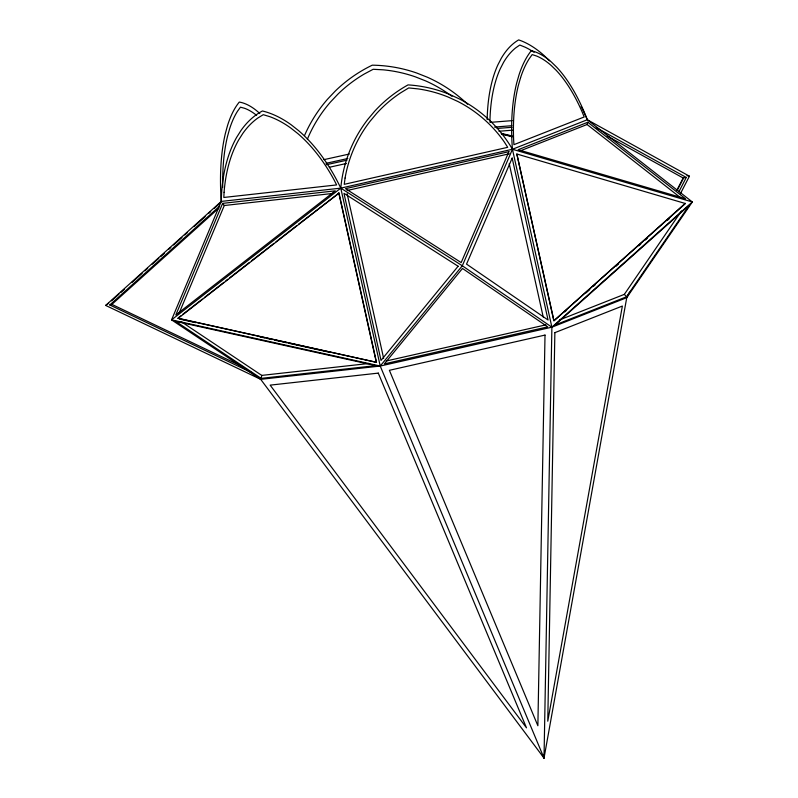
<?xml version="1.0" encoding="UTF-8"?>
<svg xmlns="http://www.w3.org/2000/svg" width="798" height="798" viewBox="0 0 798 798"><rect width="100%" height="100%" fill="white"/><g stroke="black" fill="none" stroke-linecap="round" stroke-linejoin="round"><path stroke-width="1.2" d="M489.982 121.356L489.992 119.291A136.697 67.64 74.9 0 1 500.266 68.778L503.528 62.444A136.697 67.64 74.9 0 1 515.598 47.93L519.797 45.037L525.104 47.182A136.697 67.64 74.9 0 1 534.111 52.349M261.155 378.372L175.69 321.345L375.778 365.634L261.155 378.372L261.754 375.399L181.435 321.803M519.678 151.091L587.079 124.508L587.807 122.254L685.552 198.782L518.131 149.735L587.807 122.254M542.311 754.778L544.017 758.1L551.887 327.19L512.446 149.266A130.962 58.853 79.8 0 1 516.755 82.783L518.969 75.052A130.962 58.853 79.8 0 1 531.298 50.703A130.962 58.853 79.8 0 1 551.568 62.194L556.575 67.072A130.962 58.853 79.8 0 1 587.308 119.75L692.325 201.964L626.749 297.664L551.887 327.19L462.311 265.774L340.786 188.138A141.795 84.339 74.1 0 0 298.402 130.483L291.35 124.927A141.795 84.339 74.1 0 0 262.442 110.972A141.795 84.339 74.1 0 0 240.956 130.523L236.647 137.346A141.795 84.339 74.1 0 0 221.255 201.425L171.56 319.868L260.697 379.339L544.017 758.1L626.749 297.664L629.602 292.148M222.642 203.37L175.819 314.971L335.26 190.852L222.642 203.37L224.288 205.515L333.195 193.405M178.902 313.704L224.288 205.515M512.446 149.266L692.325 201.964L551.887 327.19L380.227 366.053L171.56 319.868L340.786 188.138A130.962 130.333 -47.4 0 1 367.748 119.461L374.621 111.281A130.962 130.333 -47.4 0 1 408.037 84.897A130.962 130.333 -47.4 0 1 449.394 94.354L459.059 98.782A130.962 130.333 -47.4 0 1 512.446 149.266L462.311 265.774L380.227 366.053L260.697 379.339L105.675 305.425L221.255 201.425L340.786 188.138L512.446 149.266L587.308 119.75L689.432 176.208L680.315 193.874M676.904 190.163L683.168 178.014L686.28 177.455L678.869 191.809M677.083 190.622L683.357 178.463M559.647 319.868L624.345 294.362L681.492 210.951M626.52 296.796L689.253 205.246L554.899 325.045L626.52 296.796L624.345 294.362M111.53 300.836L118.942 294.173M120.797 292.497L124.508 289.165M131.919 282.492L142.104 273.325M144.887 270.821L147.67 268.327M152.298 264.158L158.782 258.323M160.637 256.647L164.348 253.315M168.977 249.146L170.832 247.48M173.605 244.976L181.944 237.475M184.727 234.971L187.51 232.477M193.994 226.642L205.106 216.637M208.817 213.295L210.672 211.63M214.373 208.298L220.856 202.463M251.579 372.576L109.795 304.966L219.62 206.153M109.795 304.966L111.88 304.377L218.931 208.049M553.762 320.547L516.845 154.014L685.432 203.53L553.972 320.736L685.223 203.34M564.765 311.868L566.62 310.213M586.081 292.866L589.782 289.554M593.493 286.253L595.348 284.597M615.727 266.422L618.51 263.948M638.889 245.774L640.744 244.118M645.373 239.989L647.228 238.333M667.617 220.158L669.472 218.512M178.812 317.434L180.767 315.908M182.732 314.372L202.363 299.1M204.318 297.574L223.949 282.293M225.914 280.766L227.869 279.23M229.834 277.704L249.465 262.432M251.43 260.896L273.993 243.33M275.958 241.804L296.567 225.754M298.532 224.228L338.99 193.116L376.496 362.322L178.054 318.402L338.99 193.116M105.675 305.425L108.708 303.26M347.08 190.503L509.284 153.785M386.192 361.005L545.912 324.846M323.908 159.65L349.364 154.014M326.013 163.331L347.818 158.503M326.312 164.747L346.99 160.169M329.414 167.251L346.442 163.48M261.754 375.399L368.985 363.469M489.972 122.393L512.136 120.638M494.58 127.072L511.887 125.705M497.194 128.458L511.987 127.291M498.959 131.251L512.515 130.184M177.824 318.193L376.496 362.322M179.919 319.17L195.69 322.661M259.958 336.886L264.816 337.963M267.24 338.492L272.088 339.569M274.512 340.108L279.37 341.175M281.794 341.714L286.642 342.791M289.066 343.33L329.085 352.187M687.008 175.63L689.432 176.208M501.254 133.376L512.097 135.979M501.523 133.825L512.366 136.428M501.573 134.154L512.426 136.757M111.88 304.377L243.54 367.15M596.236 127.67L686.28 177.455M607.238 136.029L683.168 178.014M587.079 124.508L679.936 197.206M516.845 154.014L553.972 320.736M549.613 60.798L543.478 54.982A141.795 70.164 74.9 0 0 518.66 39.9A141.795 70.164 74.9 0 0 501.264 58.314L497.872 64.877A141.795 70.164 74.9 0 0 487.169 119.56M259.789 113.565L258.552 112.358A140.278 55.451 79.5 0 0 239.3 102.064A140.278 55.451 79.5 0 0 227.54 125.535L225.435 133.216A140.278 55.451 79.5 0 0 221.255 201.425M509.214 163.64L543.239 317.095M347.13 193.705L383.639 358.392M340.786 188.138L380.227 366.053L544.017 758.1L543.867 754.369M338.761 192.907L376.277 362.112M581.134 106.503A141.795 70.164 74.9 0 1 587.308 119.75M467.588 104.239A140.278 139.83 -9.6 0 0 427.319 77.216L416.775 73.037A140.278 139.83 -9.6 0 0 372.257 65.177A140.278 139.83 -9.6 0 0 335.23 91.092L327.439 99.321A140.278 139.83 -9.6 0 0 304.507 135.58M307.38 139.211A136.209 135.77 -9.6 0 1 330.502 101.984L338.073 93.984A136.209 135.77 -9.6 0 1 364.297 74.005L373.165 69.286L383.2 69.825A136.209 135.77 -9.6 0 1 415.419 76.867L425.663 80.917A136.209 135.77 -9.6 0 1 451.997 96.339M222.722 187.42A135.201 53.446 79.5 0 1 227.43 136.707L229.465 129.306A135.201 53.446 79.5 0 1 237.525 111.211L240.437 107.181L244.477 108.259A135.201 53.446 79.5 0 1 256.607 115.381M545.014 335.08L537.872 725.751L389.384 370.312L545.014 335.08M554.869 332.656L547.767 721.202L622.37 306.043L554.869 332.656M224.078 192.288L223.829 197.465L336.616 184.927L334.143 180.049A138.114 82.154 74.1 0 0 297.754 133.525L290.881 128.109A138.114 82.154 74.1 0 0 269.774 116.658L263.26 114.683L257.914 117.974A138.114 82.154 74.1 0 0 242.782 133.456L238.582 140.099A138.114 82.154 74.1 0 0 224.078 192.288M345.075 178.044L344.247 184.328L507.708 147.321L504.306 141.984A127.999 127.391 -47.4 0 0 457.723 101.416L448.257 97.087A127.999 127.391 -47.4 0 0 418.202 88.907L408.706 87.93L400.536 92.907A127.999 127.391 -47.4 0 0 376.796 113.266L370.073 121.256A127.999 127.391 -47.4 0 0 345.075 178.044M520.565 77.715L518.411 85.216A127.161 57.147 79.8 0 0 513.623 139.69L513.922 144.667L584.186 116.967L582.41 112.568A127.161 57.147 79.8 0 0 556.186 70.324L551.318 65.586A127.161 57.147 79.8 0 0 536.525 56.01L532.156 54.603L529.074 58.942A127.161 57.147 79.8 0 0 520.565 77.715M508.905 151.67L461.184 262.572L345.484 188.667L508.905 151.67M512.166 158.084L466.541 264.108L548.056 319.998L512.166 158.084M458.112 266.243L381.015 360.427L343.968 193.325L458.112 266.243M462.481 268.447L384.367 363.868L547.717 326.881L462.481 268.447M378.292 373.115L270.143 385.135L526.481 727.826L378.292 373.115"/></g></svg>
